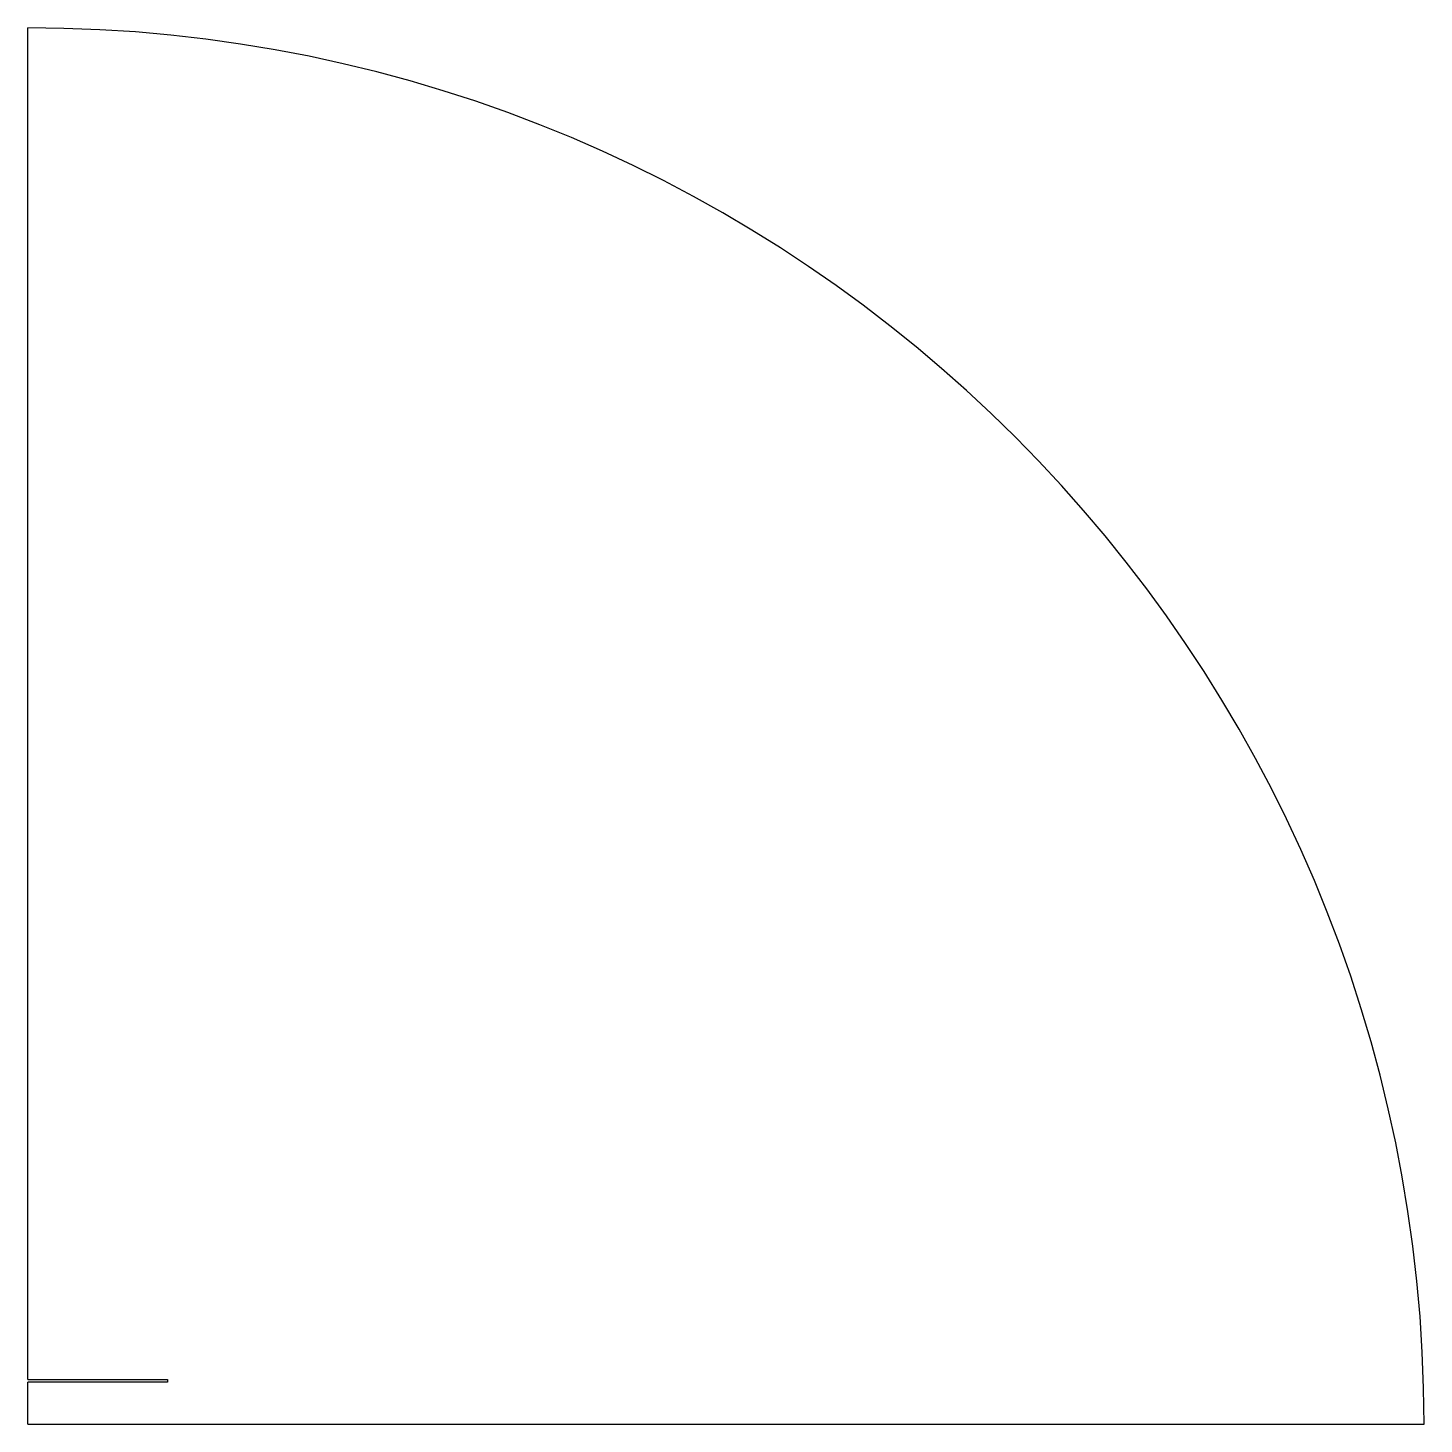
# Model space of a CAD drawing. Extents: x 0 to 25, y 0 to 25.
import ezdxf

# ---------------------------------------------------------------- set-up
doc = ezdxf.new("R2010")
doc.units = 0
doc.layers.add('default', color=7, linetype='CONTINUOUS')

msp = doc.modelspace()

# ---------------------------------------------------------------- linework, layer by layer
at = {"layer": 'default'}
for p, q in [((0, 0.8), (0, 25)), ((0, 0.8), (2.5, 0.8)), ((2.5, 0.8), (2.5, 0.75)), ((2.5, 0.75), (0, 0.75)), ((0, 0), (0, 0.75)), ((0, 0), (25, 0))]:
    msp.add_line(p, q, dxfattribs=at)
msp.add_arc((0, 0), 25, 0, 90, dxfattribs=at)

doc.saveas('drawing.dxf')
